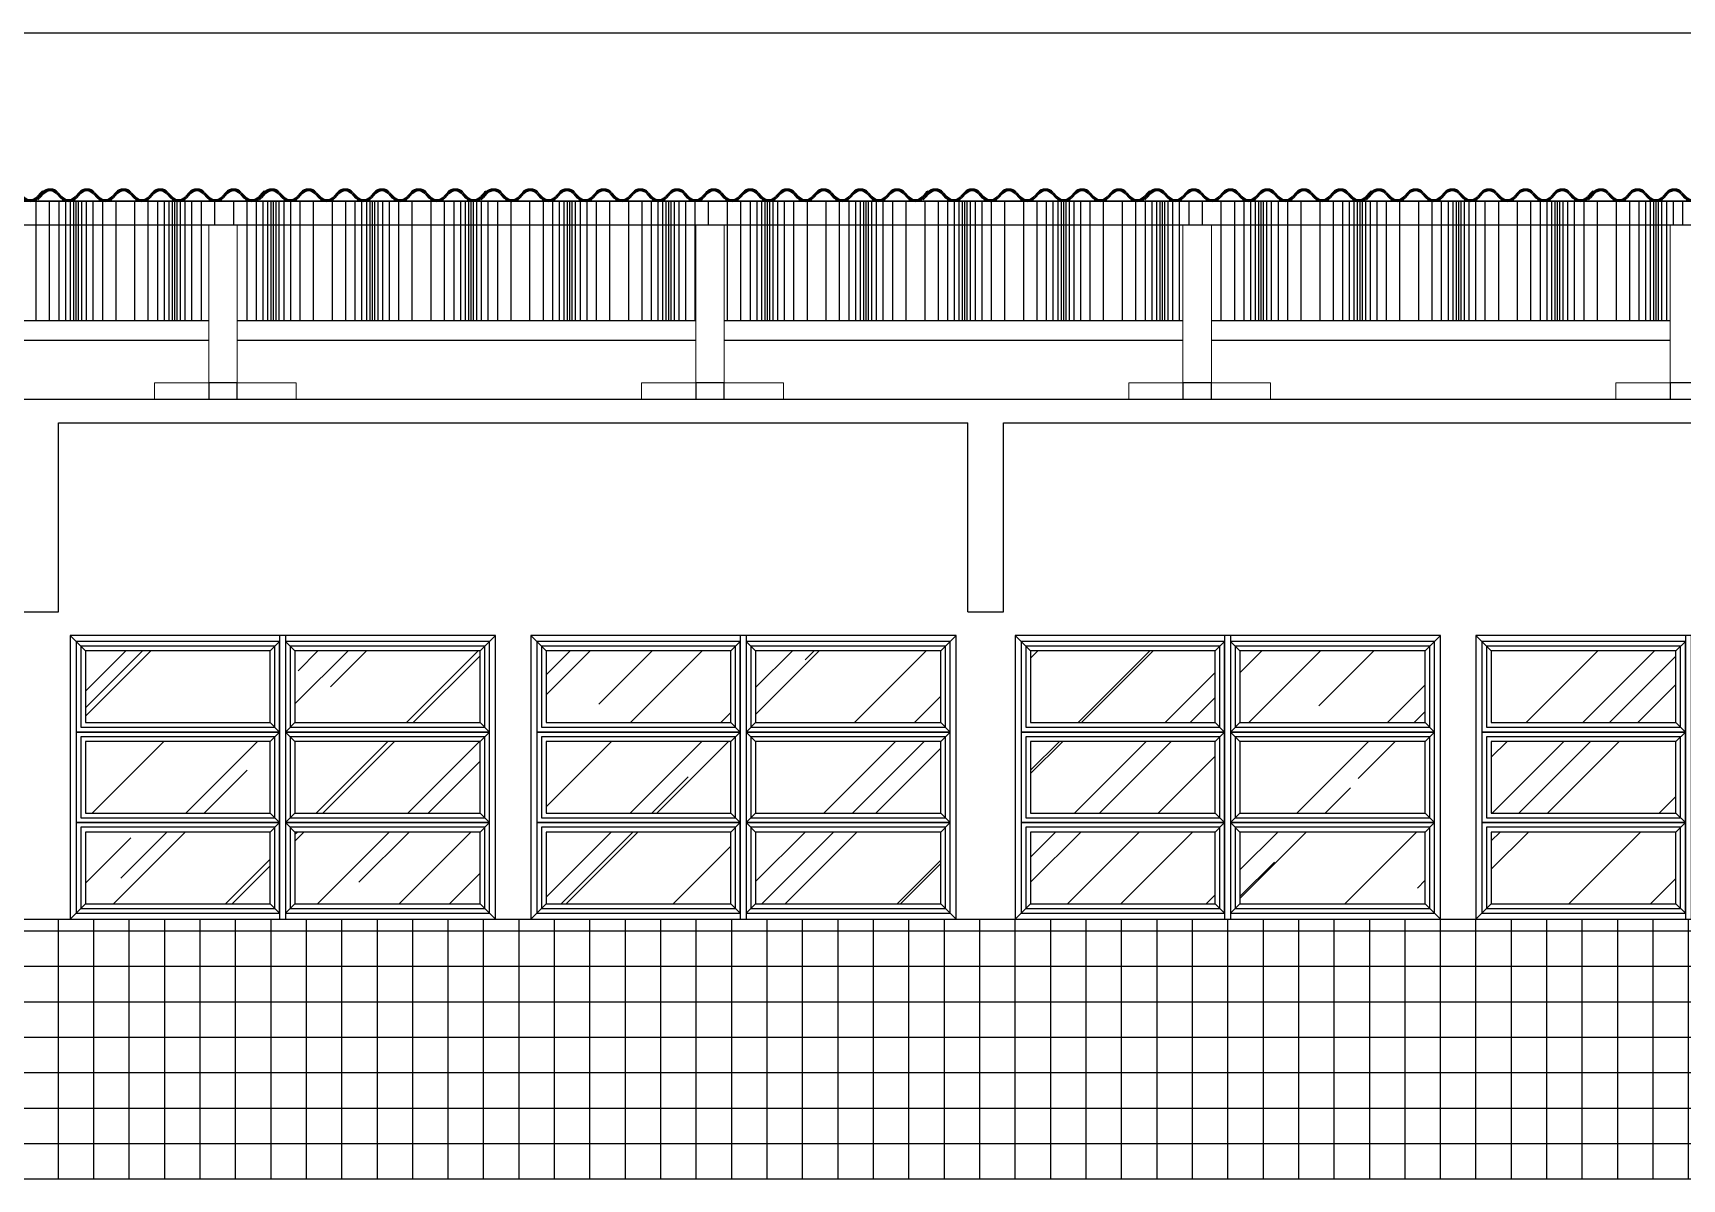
# Model space of a CAD drawing. Header units: metres. Extents: x 2440 to 5689, y 77 to 398.
# Drawn here: x 3413.46 to 3420.44, y 220.94 to 225.79 of the extents above; entities that cross this region are included whole.
import ezdxf

# ---------------------------------------------------------------- set-up
doc = ezdxf.new("R2010")
doc.units = ezdxf.units.M
doc.header["$LTSCALE"] = 7
doc.header["$MEASUREMENT"] = 0
doc.layers.add('ESQUADRIAS', color=3, linetype='Continuous', lineweight=35)
doc.layers.add('piso', color=1, linetype='Continuous', lineweight=13)
for name, color, linetype in [('HACHURA', 251, 'Continuous'), ('HACHURA PISOS', 250, 'Continuous'), ('PENA 0.1', 1, 'Continuous'), ('PENA 01', 1, 'Continuous'), ('PENA 02', 2, 'Continuous'), ('PENA 06', 6, 'Continuous')]:
    doc.layers.add(name, color=color, linetype=linetype)

# ---------------------------------------------------------------- blocks, each defined once
blk = doc.blocks.new('SDFSDF')
at = {"layer": 'HACHURA'}
h = blk.add_hatch(dxfattribs=at)
h.set_pattern_fill('AR-RROOF', color=256, scale=0.5, angle=45, style=0)
h.set_pattern_definition([(45, (-1.735000000000582, 0.06499999999999773), (0.4242640687119287, 1.131370849898476), [7.5, -1, 2.5, -0.5]), (45, (-1.441550685808165, 0.7120027047856887), (-0.8237794000823279, 0.1166726188957805), [1.5, -0.165, 3, -0.375]), (45, (-1.858743686708228, 0.5422970773009173), (1.60159685938753, 2.075358402782517), [4, -0.7, 2, -0.5])])
h.paths.add_polyline_path([(-0.9537500000005821, 1.135000000000019), (-1.735000000000582, 1.135000000000019), (-1.735000000000127, 0.8316667000001132), (-0.9537500000001273, 0.8316667000001132)])
h.paths.add_polyline_path([(-0.9537500000001273, 0.7516667000001291), (-1.735000000000127, 0.7516667000001291), (-1.735000000000582, 0.4483333300001107), (-0.9537500000005821, 0.4483333300001107)])
h.paths.add_polyline_path([(-0.9537500000005821, 0.368333330000098), (-1.735000000000582, 0.3683333300000982), (-1.735000000000582, 0.06500000000011141), (-0.9537500000005821, 0.06500000000011141)])
h.paths.add_polyline_path([(-0.06500000000050932, 0.3683333299999845), (-0.8487500000010186, 0.3683333300000982), (-0.8487500000010186, 0.06500000000011141), (-0.0650000000005091, 0.06499999999999773)])
h.paths.add_polyline_path([(-0.06500000000005435, 0.7516667000000155), (-0.8487500000005639, 0.7516667000001291), (-0.8487500000010186, 0.4483333300001107), (-0.06500000000050954, 0.448333329999997)])
h.paths.add_polyline_path([(-0.0650000000005091, 1.134999999999906), (-0.8487500000010186, 1.135000000000019), (-0.8487500000005639, 0.8316667000001132), (-0.06500000000005457, 0.8316666999999995)])
at = {"layer": 'PENA 01'}
for p, q in [((-0.9137500000008003, 1.200000000000017), (-0.9137500000008003, 1.13686837721616e-13)), ((-0.8887500000008004, 1.200000000000017), (-0.8887500000008004, 1.13686837721616e-13)), ((-1.774999999999636, 1.175000000000011), (-1.774999999999636, 0.02500000000011937)), ((-0.8887500000000728, 1.175000000000011), (-0.8887500000000728, 0.02500000000011937))]:
    blk.add_line(p, q, dxfattribs=at)
for points in [[(0, 1.199999999999903), (-1.800000000000182, 1.200000000000017), (-1.800000000000182, 1.13686837721616e-13), (0, 0)], [(-1.774999999999181, 0.7916667000001212), (-0.9137499999992542, 0.7916667000001212), (-0.913749999999709, 1.175000000000011), (-1.774999999999636, 1.175000000000011)], [(-1.754999999999654, 0.8116667000001314), (-0.9337499999996908, 0.8116667000001314), (-0.9337500000001455, 1.155000000000001), (-1.755000000000109, 1.155000000000001)], [(-1.735000000000127, 0.8316667000001132), (-0.9537500000001273, 0.8316667000001132), (-0.9537500000005821, 1.135000000000019), (-1.735000000000582, 1.135000000000019)], [(-0.888749999999618, 0.7916667000001212), (-0.02499999999918145, 0.7916667000000075), (-0.0249999999996362, 1.174999999999898), (-0.8887500000000728, 1.175000000000011)], [(-0.868750000000091, 0.8116667000001314), (-0.04499999999961801, 0.8116667000000177), (-0.04500000000007276, 1.154999999999887), (-0.8687500000005457, 1.155000000000001)], [(-0.8487500000005639, 0.8316667000001132), (-0.06500000000005457, 0.8316666999999995), (-0.06500000000050932, 1.134999999999906), (-0.8487500000010186, 1.135000000000019)], [(-1.774999999999636, 0.4083333300001186), (-0.913749999999709, 0.4083333300001186), (-0.9137499999992542, 0.7916667000001212), (-1.774999999999181, 0.7916667000001212)], [(-1.755000000000109, 0.4283333300001004), (-0.9337500000001455, 0.4283333300001004), (-0.9337499999996908, 0.7716667000001394), (-1.754999999999654, 0.7716667000001394)], [(-0.8887500000000728, 0.4083333300001186), (-0.0249999999996362, 0.4083333300000049), (-0.02499999999918145, 0.7916667000000075), (-0.888749999999618, 0.7916667000001212)], [(-0.8687500000005457, 0.4283333300001004), (-0.04500000000007276, 0.4283333299999867), (-0.04499999999961801, 0.7716667000000257), (-0.868750000000091, 0.7716667000001394)], [(-1.735000000000582, 0.4483333300001107), (-0.9537500000005821, 0.4483333300001107), (-0.9537500000001273, 0.7516667000001291), (-1.735000000000127, 0.7516667000001291)], [(-0.8487500000010186, 0.4483333300001107), (-0.06500000000050932, 0.448333329999997), (-0.06500000000005457, 0.7516667000000155), (-0.8487500000005639, 0.7516667000001291)], [(-1.774999999999636, 0.02500000000011937), (-0.913749999999709, 0.02500000000011937), (-0.913749999999709, 0.4083333300001186), (-1.774999999999636, 0.4083333300001186)], [(-1.755000000000109, 0.04500000000010118), (-0.9337500000001455, 0.04500000000010118), (-0.9337500000001455, 0.3883333300001084), (-1.755000000000109, 0.3883333300001084)], [(-1.735000000000582, 0.06500000000011141), (-0.9537500000005821, 0.06500000000011141), (-0.9537500000005821, 0.3683333300000982), (-1.735000000000582, 0.3683333300000982)], [(-0.8887500000000728, 0.02500000000011937), (-0.0249999999996362, 0.02500000000000568), (-0.0249999999996362, 0.4083333300000049), (-0.8887500000000728, 0.4083333300001186)], [(-0.8687500000005457, 0.04500000000010118), (-0.04500000000007276, 0.04499999999998749), (-0.04500000000007276, 0.3883333299999947), (-0.8687500000005457, 0.3883333300001084)], [(-0.8487500000010186, 0.06500000000011141), (-0.06500000000050932, 0.06499999999999773), (-0.06500000000050932, 0.3683333299999845), (-0.8487500000010186, 0.3683333300000982)]]:
    blk.add_lwpolyline(points, close=True, dxfattribs=at)
for points in [[(-1.800000000000182, 1.200000000000102), (-1.735000000000582, 1.135000000000019)], [(-0.06500000000050932, 1.134999999999906), (0, 1.199999999999989)], [(-0.913749999999709, 1.175000000000011), (-1.774999999999636, 1.175000000000011), (-1.774999999999636, 0.02500000000011937), (-0.913749999999709, 0.02500000000011937)], [(-1.774999999999636, 0.02500000000011937), (-0.913749999999709, 0.02500000000011937), (-0.913749999999709, 1.175000000000011), (-1.774999999999636, 1.175000000000011)], [(-0.9537500000005821, 1.135000000000019), (-0.913749999999709, 1.175000000000011)], [(-0.8887500000000728, 0.02500000000011937), (-0.0249999999996362, 0.02500000000000568), (-0.0249999999996362, 1.174999999999898), (-0.8887500000000728, 1.175000000000011)], [(-0.8887500000000728, 1.175000000000011), (-0.8487500000010186, 1.135000000000019)], [(-0.9537500000001273, 0.8316667000001132), (-0.9137499999992542, 0.7916667000001212)], [(-0.9537500000001273, 0.7516667000001291), (-0.9137499999992542, 0.7916667000001212)], [(-0.8487500000005639, 0.8316667000001132), (-0.888749999999618, 0.7916667000001212)], [(-0.888749999999618, 0.7916667000001212), (-0.8487500000005639, 0.7516667000001291)], [(-0.06500000000005457, 0.8316666999999995), (-0.02499999999918145, 0.7916667000000075)], [(-0.06500000000005457, 0.7516667000000155), (-0.02499999999918145, 0.7916667000000075)], [(-0.9537500000005821, 0.4483333300001107), (-0.913749999999709, 0.4083333300001186)], [(-0.8487500000010186, 0.4483333300001107), (-0.8887500000000728, 0.4083333300001186)], [(-0.06500000000050932, 0.448333329999997), (-0.0249999999996362, 0.4083333300000049)], [(-0.9537500000005821, 0.3683333300000982), (-0.913749999999709, 0.4083333300001186)], [(-0.8887500000000728, 0.4083333300001186), (-0.8487500000010186, 0.3683333300000982)], [(-0.06500000000050932, 0.3683333299999845), (-0.0249999999996362, 0.4083333300000049)], [(-1.735000000000582, 0.06500000000011141), (-1.800000000000182, 0)], [(-0.9537500000005821, 0.06500000000011141), (-0.913749999999709, 0.02500000000011937)], [(-0.8487500000010186, 0.06500000000011141), (-0.8887500000000728, 0.02500000000011937)], [(-0.06500000000050932, 0.06499999999999773), (0, -8.526512829121202e-14)]]:
    blk.add_lwpolyline(points, dxfattribs=at)
blk = doc.blocks.new('F312X00')
for p, q in [((-38.18999149268957, 9.746746230034486), (-40.02998680565232, 7.735051111915115)), ((-37.74725435456093, 9.341797064679568), (-39.58724966752363, 7.330101946560212)), ((-31.25377632867376, 9.341797064679573), (-29.41378101571103, 7.330101946560212)), ((-30.81103919054509, 9.74674623003449), (-28.97104387758235, 7.735051111915115)), ((-20.48999149268958, 9.74674623003449), (-22.32998680565232, 7.735051111915115)), ((-20.04725435456091, 9.341797064679573), (-21.88724966752365, 7.330101946560212)), ((-13.55377632867374, 9.341797064679573), (-11.713781015711, 7.330101946560212)), ((-13.11103919054507, 9.74674623003449), (-11.27104387758234, 7.735051111915115)), ((-2.78999149268957, 9.74674623003449), (-4.629986805652308, 7.735051111915115)), ((-2.347254354560902, 9.341797064679573), (-4.187249667523647, 7.330101946560212)), ((4.146223671326253, 9.341797064679573), (5.986218984288998, 7.330101946560212)), ((4.588960809454932, 9.74674623003449), (6.42895612241767, 7.735051111915115)), ((14.91000850731044, 9.74674623003449), (13.0700131943477, 7.735051111915115)), ((15.3527456454391, 9.341797064679573), (13.51275033247637, 7.330101946560212)), ((21.84622367132626, 9.341797064679573), (23.686218984289, 7.330101946560212)), ((22.28896080945493, 9.74674623003449), (24.12895612241767, 7.735051111915115)), ((32.61000850731045, 9.74674623003449), (30.77001319434771, 7.735051111915115)), ((33.05274564543912, 9.341797064679573), (31.21275033247638, 7.330101946560212)), ((39.54622367132629, 9.341797064679573), (41.38621898428902, 7.330101946560212)), ((39.98896080945497, 9.74674623003449), (41.8289561224177, 7.735051111915115)), ((50.31000850731046, 9.74674623003449), (48.47001319434772, 7.735051111915115)), ((50.75274564543914, 9.341797064679573), (48.91275033247641, 7.330101946560212)), ((57.24622367132633, 9.341797064679573), (59.08621898428903, 7.330101946560212)), ((57.68896080945498, 9.74674623003449), (59.52895612241772, 7.735051111915115)), ((68.0100085073105, 9.74674623003449), (66.17001319434773, 7.735051111915115)), ((68.45274564543915, 9.341797064679573), (66.61275033247642, 7.330101946560212)), ((69.14948465838273, 9.957905480926321), (68.80175738565545, 10.44686943031487)), ((-40.46051534161732, 6.570039440012107), (-40.80051534161732, 7.064407723784439))]:
    blk.add_line(p, q)
for centre, radius, start, end in [((-34.50051534161733, 6.372169852076924), 5, 89.99999999999987, 137.5524287864349), ((-34.50051534161733, 6.372169852076924), 4.399999999999999, 89.99999999999984, 137.5524287864349), ((-34.50051534161733, 6.372169852076924), 5, 42.44757121356505, 90.0000000000001), ((-34.50051534161733, 6.372169852076924), 4.399999999999999, 42.44757121356507, 90.00000000000017), ((-16.80051534161734, 6.372169852076924), 5, 89.99999999999987, 137.5524287864349), ((-16.80051534161734, 6.372169852076924), 4.399999999999999, 89.99999999999984, 137.5524287864349), ((-16.80051534161731, 6.372169852076924), 5, 42.44757121356505, 90.0000000000001), ((-16.80051534161731, 6.372169852076924), 4.399999999999999, 42.44757121356507, 90.00000000000017), ((0.8994846583826648, 6.372169852076924), 5, 89.99999999999987, 137.5524287864349), ((0.8994846583826648, 6.372169852076924), 4.399999999999999, 89.99999999999984, 137.5524287864349), ((0.899484658382687, 6.372169852076924), 5, 42.44757121356505, 90.0000000000001), ((0.899484658382687, 6.372169852076924), 4.399999999999999, 42.44757121356507, 90.00000000000017), ((18.59948465838267, 6.372169852076924), 5, 89.99999999999987, 137.5524287864349), ((18.59948465838267, 6.372169852076924), 4.399999999999999, 89.99999999999984, 137.5524287864349), ((18.59948465838268, 6.372169852076924), 5, 42.44757121356505, 90.0000000000001), ((18.59948465838268, 6.372169852076924), 4.399999999999999, 42.44757121356507, 90.00000000000017), ((36.2994846583827, 6.372169852076924), 5, 89.99999999999987, 137.5524287864349), ((36.2994846583827, 6.372169852076924), 4.399999999999999, 89.99999999999984, 137.5524287864349), ((36.29948465838272, 6.372169852076924), 5, 42.44757121356505, 90.0000000000001), ((36.29948465838272, 6.372169852076924), 4.399999999999999, 42.44757121356507, 90.00000000000017), ((53.99948465838271, 6.372169852076924), 5, 89.99999999999987, 137.5524287864349), ((53.99948465838271, 6.372169852076924), 4.399999999999999, 89.99999999999984, 137.5524287864349), ((53.99948465838274, 6.372169852076924), 5, 42.44757121356505, 90.0000000000001), ((53.99948465838274, 6.372169852076924), 4.399999999999999, 42.44757121356507, 90.00000000000017), ((71.69948465838273, 6.372169852076924), 5, 125.4185786818316, 137.5524287864349), ((71.69948465838273, 6.372169852076924), 4.399999999999999, 125.4185786818316, 137.5524287864349), ((-43.35051534161732, 10.77216985207692), 4.5, 304.5181078410614, 317.552428786435), ((-43.35051534161732, 10.77216985207692), 5.1, 304.5181078410614, 317.552428786435), ((-25.65051534161734, 10.77216985207692), 5.1, 222.4475712135651, 270), ((-25.65051534161734, 10.77216985207692), 4.5, 222.447571213565, 270), ((-25.65051534161734, 10.77216985207692), 4.5, 270, 317.552428786435), ((-25.65051534161734, 10.77216985207692), 5.1, 270, 317.5524287864349), ((-7.95051534161732, 10.77216985207692), 5.1, 222.4475712135651, 270), ((-7.95051534161732, 10.77216985207692), 4.5, 222.447571213565, 270), ((-7.95051534161732, 10.77216985207692), 4.5, 270, 317.552428786435), ((-7.95051534161732, 10.77216985207692), 5.1, 270, 317.5524287864349), ((9.749484658382688, 10.77216985207692), 5.1, 222.4475712135651, 270), ((9.749484658382688, 10.77216985207692), 4.5, 222.447571213565, 270), ((9.749484658382688, 10.77216985207692), 4.5, 270, 317.552428786435), ((9.749484658382688, 10.77216985207692), 5.1, 270, 317.5524287864349), ((27.44948465838269, 10.77216985207692), 5.1, 222.4475712135651, 270), ((27.44948465838269, 10.77216985207692), 4.5, 222.447571213565, 270), ((27.44948465838269, 10.77216985207692), 4.5, 270, 317.552428786435), ((27.44948465838269, 10.77216985207692), 5.1, 270, 317.5524287864349), ((45.14948465838272, 10.77216985207692), 5.1, 222.4475712135651, 270), ((45.14948465838272, 10.77216985207692), 4.5, 222.447571213565, 270), ((45.14948465838272, 10.77216985207692), 4.5, 270, 317.552428786435), ((45.14948465838272, 10.77216985207692), 5.1, 270, 317.5524287864349), ((62.84948465838275, 10.77216985207692), 5.1, 222.4475712135651, 270), ((62.84948465838275, 10.77216985207692), 4.5, 222.447571213565, 270), ((62.84948465838275, 10.77216985207692), 4.5, 270, 317.552428786435), ((62.84948465838275, 10.77216985207692), 5.1, 270, 317.5524287864349)]:
    blk.add_arc(centre, radius, start, end)

msp = doc.modelspace()

# ---------------------------------------------------------------- hatches: boundary and pattern name
at = {"layer": 'HACHURA'}
h = msp.add_hatch(dxfattribs=at)
h.set_pattern_fill('_USER,_O', color=256, scale=0.15, double=1, pattern_type=0)
h.set_pattern_definition([(0, (3405.617349115034, 220.9367909407446), (0, 0.15), []), (90, (3405.617349115034, 220.9367909407446), (-0.15, 9.184850993605149e-18), [])])
h.paths.add_polyline_path([(3437.067084131241, 222.0367909407445), (3405.617349115034, 222.0367909407445), (3405.617349115034, 220.9367909407446), (3421.592349115034, 220.9367909407446), (3421.592349115034, 221.1586875182126, -0.4142135623730963), (3421.498075001729, 221.2529616315176, -1), (3421.686623228339, 221.2529616315176, -0.4142135623730936), (3421.592349115034, 221.1586875182126), (3421.592349115034, 220.9367909407446), (3437.067084131241, 220.9367909407446)])
h.paths.add_polyline_path([(3421.712387607296, 221.2545971561451), (3422.36373481057, 221.2545971561451), (3422.36373481057, 221.4461899255857), (3421.712387607296, 221.4461899255857)], flags=24)
h.paths.add_polyline_path([(3421.061123134785, 221.4081859168573), (3422.807371429465, 221.4081859168573), (3422.807371429465, 221.8203277995313), (3421.061123134785, 221.8203277995313)], flags=24)
at = {"layer": 'HACHURA PISOS', "ltscale": 1.5}
h = msp.add_hatch(dxfattribs=at)
h.set_pattern_fill('HACH23,_O', color=256, scale=0.01, pattern_type=2)
h.set_pattern_definition([(90, (7373.78427415632, 358.3222602432384), (-0.418, 2.559511810217968e-17), []), (90, (7373.798374156319, 358.3222602432384), (-0.418, 2.559511810217968e-17), []), (90, (7373.81837415632, 358.3222602432384), (-0.418, 2.559511810217968e-17), []), (90, (7373.84667415632, 358.3222602432384), (-0.418, 2.559511810217968e-17), []), (90, (7373.88667415632, 358.3222602432384), (-0.418, 2.559511810217968e-17), []), (90, (7373.94327415632, 358.3222602432384), (-0.418, 2.559511810217968e-17), []), (90, (7374.02327415632, 358.3222602432384), (-0.418, 2.559511810217968e-17), []), (90, (7374.079874156319, 358.3222602432384), (-0.418, 2.559511810217968e-17), []), (90, (7374.119874156319, 358.3222602432384), (-0.418, 2.559511810217968e-17), []), (90, (7374.148174156319, 358.3222602432384), (-0.418, 2.559511810217968e-17), []), (90, (7374.16817415632, 358.3222602432384), (-0.418, 2.559511810217968e-17), []), (90, (7374.18227415632, 358.3222602432384), (-0.418, 2.559511810217968e-17), []), (90, (7374.192274156319, 358.3222602432384), (-0.418, 2.559511810217968e-17), [])])
h.paths.add_polyline_path([(3437.187085957138, 224.5706256030417, -0.2105162756803919), (3437.154074854734, 224.5851688670285), (3437.137934544971, 224.6028153154327, 0.2105162756805674), (3437.109454378191, 224.6153624451469, 0.1152930574761915), (3437.092349115033, 224.611365073957), (3437.092349115033, 224.9749776832192), (3405.717349115034, 224.9749776832192), (3405.717349115034, 225.0749776832192), (3437.242349115033, 225.0749776832192), (3437.242349115033, 224.9749776832192), (3437.242349115033, 224.6082197752247, 0.1308259542797076), (3437.227144967166, 224.595446101178, -0.2846903972616887)])
h.paths.add_polyline_path([(3430.697349115033, 224.5706256030417), (3430.697349115033, 224.9749776832192), (3428.755682448366, 224.9749776832192), (3428.755682448366, 224.5706256030417)], flags=17)
h.paths.add_polyline_path([(3430.817349115033, 224.9749776832192), (3430.817349115033, 224.5706256030417), (3432.7590157817, 224.5706256030416), (3432.7590157817, 224.9749776832192)], flags=17)
h.paths.add_polyline_path([(3432.8790157817, 224.9749776832192), (3432.8790157817, 224.5706256030416), (3434.820682448366, 224.5706256030417), (3434.820682448366, 224.9749776832192)], flags=17)
h.paths.add_polyline_path([(3434.940682448366, 224.9749776832192), (3434.940682448366, 224.5706256030417), (3436.822349115033, 224.5706256030417), (3436.822349115033, 224.9749776832192)], flags=17)
h.paths.add_polyline_path([(3416.385682448367, 224.9749776832192), (3416.385682448367, 224.5706256030417), (3418.327349115033, 224.5706256030416), (3418.327349115033, 224.9749776832192)], flags=17)
h.paths.add_polyline_path([(3420.3890157817, 224.5706256030416), (3420.3890157817, 224.9749776832192), (3418.447349115033, 224.9749776832192), (3418.447349115033, 224.5706256030416)], flags=17)
h.paths.add_polyline_path([(3422.450682448367, 224.5706256030416), (3422.450682448367, 224.9749776832192), (3420.5090157817, 224.9749776832192), (3420.5090157817, 224.5706256030416)], flags=17)
h.paths.add_polyline_path([(3424.512349115033, 224.5706256030416), (3424.512349115033, 224.9749776832192), (3422.570682448367, 224.9749776832192), (3422.570682448367, 224.5706256030416)], flags=17)
h.paths.add_polyline_path([(3426.5740157817, 224.5706256030416), (3426.5740157817, 224.9749776832192), (3424.632349115033, 224.9749776832192), (3424.632349115033, 224.5706256030416)], flags=17)
h.paths.add_polyline_path([(3426.6940157817, 224.5706256030416), (3428.635682448366, 224.5706256030417), (3428.635682448366, 224.9749776832192), (3426.6940157817, 224.9749776832192)], flags=17)
h.paths.add_polyline_path([(3405.717349115034, 224.608219775224, -0.05299343260781721), (3405.72346086076, 224.6028153154335), (3405.739601170525, 224.5851688670276, 0.2105162756730536), (3405.772612272928, 224.5706256030417, 0.2980239174215494), (3405.815683137341, 224.5939486820489, -0.2846903972605655), (3405.850243851875, 224.6153624451469, -0.1152930574844109), (3405.867349115034, 224.6113650739564), (3405.867349115034, 224.9749776832192), (3405.717349115034, 224.9749776832192)])
h.paths.add_polyline_path([(3408.019015781701, 224.5706256030417), (3408.019015781701, 224.9749776832192), (3406.137349115034, 224.9749776832192), (3406.137349115034, 224.5706256030417)], flags=17)
h.paths.add_polyline_path([(3410.080682448367, 224.5706256030417), (3410.080682448367, 224.9749776832192), (3408.1390157817, 224.9749776832192), (3408.1390157817, 224.5706256030417)], flags=17)
h.paths.add_polyline_path([(3412.142349115034, 224.5706256030416), (3412.142349115034, 224.9749776832192), (3410.200682448367, 224.9749776832192), (3410.200682448367, 224.5706256030417)], flags=17)
h.paths.add_polyline_path([(3414.2040157817, 224.5706256030417), (3414.2040157817, 224.9749776832192), (3412.262349115034, 224.9749776832192), (3412.262349115034, 224.5706256030416)], flags=17)
h.paths.add_polyline_path([(3416.265682448367, 224.5706256030417), (3416.265682448367, 224.9749776832192), (3414.3240157817, 224.9749776832192), (3414.3240157817, 224.5706256030417)], flags=17)

# ---------------------------------------------------------------- linework, layer by layer
at = {"layer": 'HACHURA'}
msp.add_line((3407.417349115034, 222.0367909407444), (3435.567084131241, 222.0367909407444), dxfattribs=at)
at = {"layer": 'PENA 0.1', "ltscale": 1.5}
for p, q in [((3405.067349115034, 225.7867909407445), (3454.067349115031, 225.7867909407445)), ((3412.262349115034, 224.5706256030416), (3414.2040157817, 224.5706256030417)), ((3414.324015781701, 224.5706256030417), (3416.265682448367, 224.5706256030417)), ((3416.385682448367, 224.5706256030417), (3418.327349115033, 224.5706256030416)), ((3418.447349115033, 224.5706256030416), (3420.3890157817, 224.5706256030416)), ((3412.262349115034, 224.4868256030417), (3414.2040157817, 224.4868256030417)), ((3414.324015781701, 224.4868256030417), (3416.265682448367, 224.4868256030417)), ((3416.385682448367, 224.4868256030417), (3418.327349115033, 224.4868256030416)), ((3418.447349115033, 224.4868256030416), (3420.3890157817, 224.4868256030416))]:
    msp.add_line(p, q, dxfattribs=at)
at = {"layer": 'PENA 02'}
msp.add_line((3405.717349115034, 225.0749202214152), (3428.117349115034, 225.0749202214152), dxfattribs=at)
for points in [[(3405.717349115034, 224.9749776832192), (3437.242349115033, 224.9749776832192), (3437.242349115033, 225.0749776832192), (3405.717349115034, 225.0749776832192)], [(3414.3240157817, 224.3067939723466), (3414.2040157817, 224.3067939723466), (3414.2040157817, 224.2367909407446), (3414.3240157817, 224.2367909407446)], [(3416.385682448367, 224.3067939723466), (3416.265682448367, 224.3067939723466), (3416.265682448367, 224.2367909407446), (3416.385682448367, 224.2367909407446)], [(3418.447349115033, 224.3067939723466), (3418.327349115033, 224.3067939723466), (3418.327349115033, 224.2367909407446), (3418.447349115033, 224.2367909407446)], [(3420.5090157817, 224.3067939723466), (3420.3890157817, 224.3067939723466), (3420.3890157817, 224.2367909407446), (3420.5090157817, 224.2367909407446)]]:
    msp.add_lwpolyline(points, close=True, dxfattribs=at)
at = {"layer": 'PENA 06'}
for p, q in [((3406.017349115034, 224.2367909407446), (3436.942349115034, 224.2367909407445)), ((3413.5673491150346, 223.3367909407445), (3413.5673491150346, 224.1367909407446)), ((3413.567349115035, 224.1367909407446), (3417.417349115035, 224.1367909407446)), ((3417.417349115035, 223.3367909407445), (3417.417349115035, 224.1367909407446)), ((3417.5673491150346, 223.3367909407445), (3417.5673491150346, 224.1367909407446)), ((3417.567349115035, 224.1367909407446), (3421.417349115035, 224.1367909407446)), ((3413.417349115035, 223.3367909407445), (3413.567349115035, 223.3367909407445)), ((3417.417349115035, 223.3367909407445), (3417.567349115035, 223.3367909407445)), ((3437.567349115034, 220.9367909407446), (3405.617349115034, 220.9367909407446))]:
    msp.add_line(p, q, dxfattribs=at)
at = {"layer": 'piso'}
for p, q in [((3414.2040157817, 224.3067939723466), (3414.2040157817, 224.9749776832192)), ((3414.3240157817, 224.3067939723466), (3414.3240157817, 224.9749776832192)), ((3416.265682448367, 224.3067939723466), (3416.265682448367, 224.9749776832192)), ((3416.385682448367, 224.3067939723466), (3416.385682448367, 224.9749776832192)), ((3418.327349115033, 224.3067939723466), (3418.327349115033, 224.9749776832192)), ((3418.447349115033, 224.3067939723466), (3418.447349115033, 224.9749776832192)), ((3420.3890157817, 224.3067939723466), (3420.3890157817, 224.9749776832192))]:
    msp.add_line(p, q, dxfattribs=at)
for points in [[(3414.57422814866, 224.3067939723466), (3413.9742157817, 224.3067939723466), (3413.9742157817, 224.2367909407446), (3414.57422814866, 224.2367909407446)], [(3416.635894815327, 224.3067939723466), (3416.035882448367, 224.3067939723466), (3416.035882448367, 224.2367909407446), (3416.635894815327, 224.2367909407446)], [(3418.697561481993, 224.3067939723466), (3418.097549115033, 224.3067939723466), (3418.097549115033, 224.2367909407446), (3418.697561481993, 224.2367909407446)], [(3420.75922814866, 224.3067939723466), (3420.1592157817, 224.3067939723466), (3420.1592157817, 224.2367909407446), (3420.75922814866, 224.2367909407446)]]:
    msp.add_lwpolyline(points, close=True, dxfattribs=at)

# ---------------------------------------------------------------- block references
at = {"layer": 'ESQUADRIAS', "xscale": 0.0087719298245589, "yscale": 0.0087719298245589, "zscale": 0.0087719298245589}
for p in [(3412.89710880359, 225.0251068837157), (3413.835488750775, 225.0251068837157), (3414.77386869796, 225.0251068837157), (3415.712331993868, 225.0251643455198), (3416.643829919581, 225.0251068837157), (3417.582209866766, 225.0251068837157), (3418.520589813952, 225.0251068837157), (3419.45905310986, 225.0251643455198), (3420.398830381936, 225.0251643455197)]:
    msp.add_blockref('F312X00', p, dxfattribs=at)
at = {"layer": 'PENA 01'}
for p in [(3415.417349115035, 222.0367909407445), (3417.367349115035, 222.0367909407445), (3419.417349115035, 222.0367909407445), (3421.367349115036, 222.0367909407445)]:
    msp.add_blockref('SDFSDF', p, dxfattribs=at)

doc.saveas('drawing.dxf')
